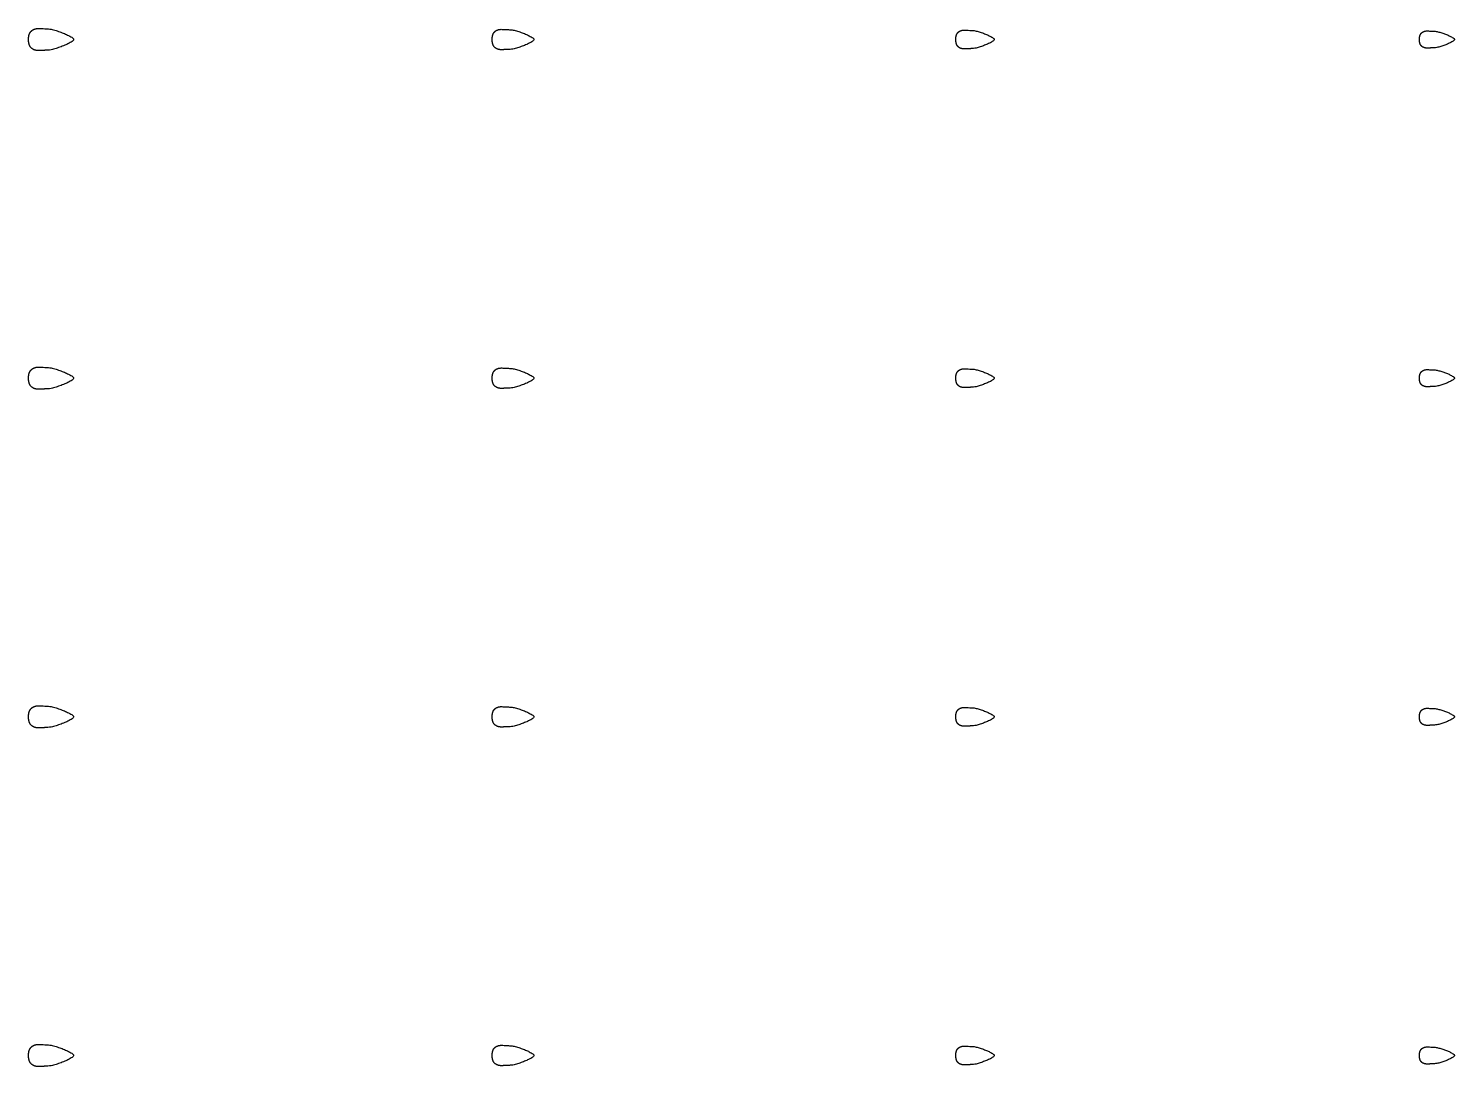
# Model space of a CAD drawing. Header units: inches. Extents: x -0.03 to 2.28, y -0.02 to 1.67.
import ezdxf

# ---------------------------------------------------------------- set-up
doc = ezdxf.new("R2010")
doc.units = ezdxf.units.IN
doc.header["$MEASUREMENT"] = 0

# ---------------------------------------------------------------- blocks, each defined once
blk = doc.blocks.new('antennal_lobe_flat_100pct_v05')
blk.add_open_spline([(0, 0.0157), (-0.0184, 0.0169), (-0.0211, 0.0165), (-0.0281, 0.0146), (-0.032, 0.0073), (-0.0324, 0), (-0.032, -0.0074), (-0.0281, -0.0146), (-0.0211, -0.0165), (-0.0184, -0.0169), (0, -0.0158), (0.0113, -0.0135), (0.0258, -0.0081), (0.0362, -0.0025), (0.0354, 0), (0.0362, 0.0025), (0.0258, 0.0081), (0.0113, 0.0135), (0, 0.0157)], degree=4, knots=[0, 0, 0, 0, 0, 1, 2, 3, 4, 5, 6, 7, 7, 7, 7, 8, 8, 8, 8, 9, 9, 9, 9, 9])
blk = doc.blocks.new('*U2')
for p, xscale, yscale, zscale in [((-1.1227, 0), 1.08, 1.08, 1.08), ((0.3773, 0), 0.92, 0.92, 0.92), ((1.1273, 0), 0.84, 0.84, 0.84)]:
    blk.add_blockref('antennal_lobe_flat_100pct_v05', p, dxfattribs=dict(xscale=xscale, yscale=yscale, zscale=zscale))
blk.add_blockref('antennal_lobe_flat_100pct_v05', (-0.3727, 0))
blk = doc.blocks.new('*U3')
at = {"color": 0, "linetype": 'ByBlock', "lineweight": -2, "transparency": 16777216}
for p in [(0, 1.65), (0, 1.1), (0, 0.55), (0, 0)]:
    blk.add_blockref('*U2', p, dxfattribs=at)

msp = doc.modelspace()

# ---------------------------------------------------------------- block references
msp.add_blockref('*U3', (1.1227, 0))

doc.saveas('drawing.dxf')
